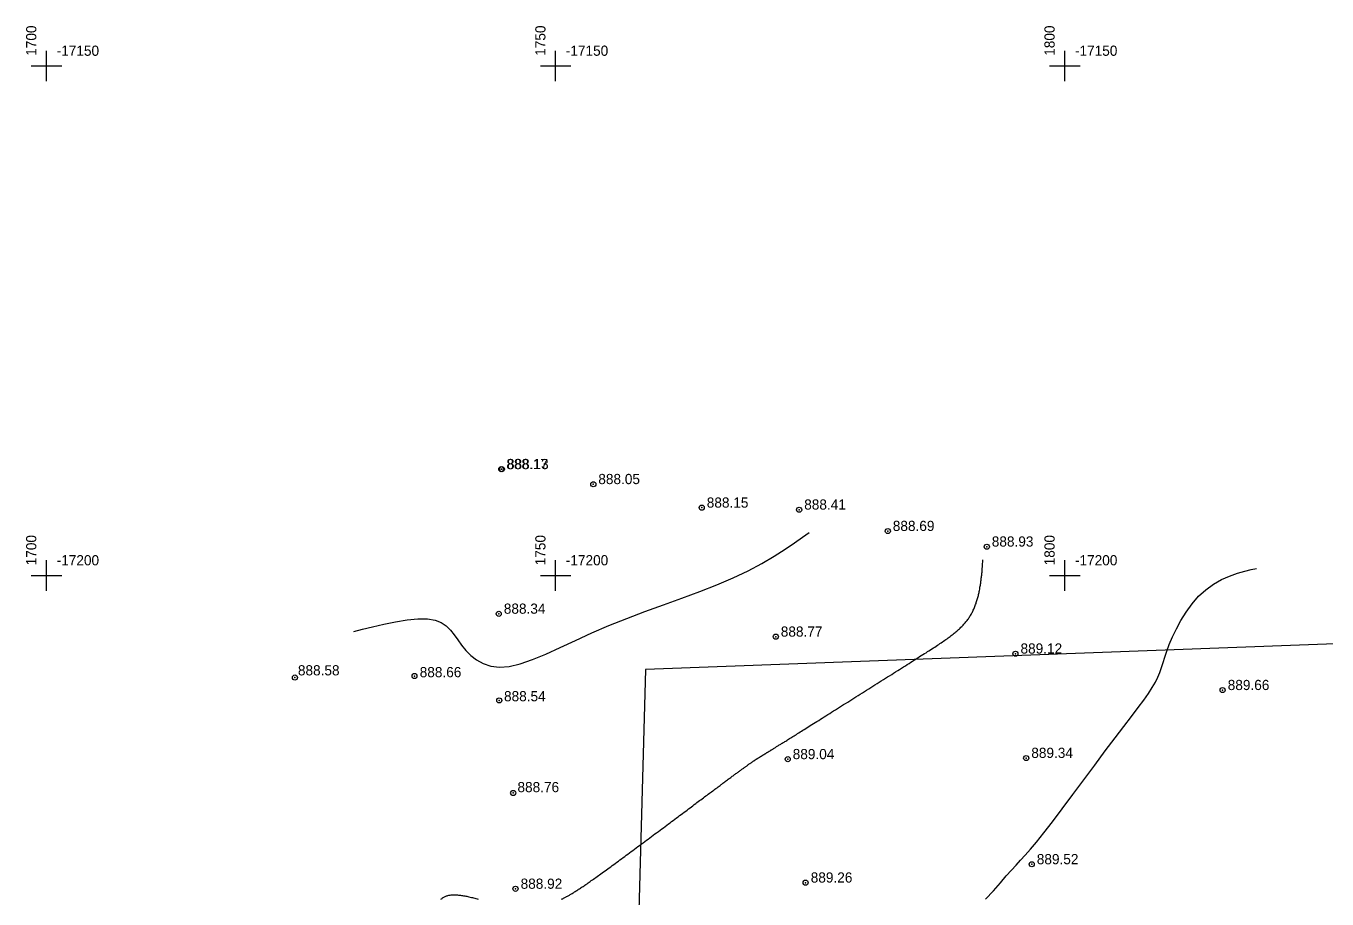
# Model space of a CAD drawing. Header units: millimetres. Extents: x -1114 to 5336, y -18321 to -16715.
# Drawn here: x 5124.2 to 5252, y -16801 to -16715.3 of the extents above; entities that cross this region are included whole.
import ezdxf

# ---------------------------------------------------------------- set-up
doc = ezdxf.new("R2010")
doc.units = ezdxf.units.MM
doc.header["$PDMODE"] = 32
doc.header["$PDSIZE"] = 0.5
doc.linetypes.add('CONTI', pattern=[0])
for name, color, linetype in [('12000000', 7, 'Continuous'), ('GORIZDEFAULT', 32, 'CONTI'), ('NAD_MDEFAULT', 7, 'CONTI'), ('PI_DTDEFAULT', 3, 'CONTI'), ('PI_OTDEFAULT', 172, 'CONTI'), ('PI_TTDEFAULT', 5, 'CONTI'), ('SETKR', 7, 'CONTI')]:
    doc.layers.add(name, color=color, linetype=linetype)
doc.styles.add('1 Цифры отметки', font='', dxfattribs={"height": 1})
doc.styles.get('1 Цифры отметки').set_extended_font_data('Kyrghyz Letterica')

# ---------------------------------------------------------------- blocks, each defined once
blk = doc.blocks.new('BL_333')
at = {"color": 0}
for p, q in [((0, -1.5), (0, 1.5)), ((-1.5, 0), (1.5, 0))]:
    blk.add_line(p, q, dxfattribs=at)

msp = doc.modelspace()

# ---------------------------------------------------------------- linework, layer by layer
at = {"layer": '12000000', "color": 1, "extrusion": (0.000488095, 0.016236, 0.999868), "elevation": 620.6}
msp.add_lwpolyline([(-5688.23, 17191.78), (-5710.98, 17182.73), (-5723.76, 17177.64), (-5756.45, 17161.34), (-5789.14, 17145.04), (-5787.9, 16620.53), (-5686.9, 16627.33), (-5687.49, 16877.15), (-5688.23, 17191.78)], dxfattribs=at)
at = {"layer": 'GORIZDEFAULT', "color": 32}
for points in [[(5156.4, -16774.73, 888.5), (5157.25, -16774.51, 888.5), (5158.25, -16774.26, 888.5), (5159.36, -16774, 888.5), (5160.51, -16773.77, 888.5), (5161.64, -16773.59, 888.5), (5162.7, -16773.49, 888.5), (5163.64, -16773.49, 888.5), (5164.4, -16773.61, 888.5), (5165, -16773.85, 888.5), (5165.49, -16774.17, 888.5), (5165.9, -16774.58, 888.5), (5166.26, -16775.04, 888.5), (5166.61, -16775.54, 888.5), (5166.98, -16776.06, 888.5), (5167.4, -16776.58, 888.5), (5167.89, -16777.07, 888.5), (5168.46, -16777.51, 888.5), (5169.11, -16777.87, 888.5), (5169.86, -16778.11, 888.5), (5170.71, -16778.21, 888.5), (5171.68, -16778.15, 888.5), (5172.76, -16777.9, 888.5), (5173.96, -16777.48, 888.5), (5175.27, -16776.94, 888.5), (5176.68, -16776.3, 888.5), (5178.19, -16775.6, 888.5), (5179.78, -16774.86, 888.5), (5181.46, -16774.13, 888.5), (5183.21, -16773.44, 888.5), (5185, -16772.76, 888.5), (5186.81, -16772.11, 888.5), (5188.62, -16771.46, 888.5), (5190.38, -16770.81, 888.5), (5192.07, -16770.15, 888.5), (5193.67, -16769.47, 888.5), (5195.14, -16768.76, 888.5), (5196.49, -16768.04, 888.5), (5197.7, -16767.33, 888.5), (5198.77, -16766.64, 888.5), (5199.7, -16766.02, 888.5), (5200.48, -16765.46, 888.5), (5201.11, -16765, 888.5)], [(5156.4, -16774.73, 888.5), (5157.25, -16774.51, 888.5), (5158.25, -16774.26, 888.5), (5159.36, -16774, 888.5), (5160.51, -16773.77, 888.5), (5161.64, -16773.59, 888.5), (5162.7, -16773.49, 888.5), (5163.64, -16773.49, 888.5), (5164.4, -16773.61, 888.5), (5165, -16773.85, 888.5), (5165.49, -16774.17, 888.5), (5165.9, -16774.58, 888.5), (5166.26, -16775.04, 888.5), (5166.61, -16775.54, 888.5), (5166.98, -16776.06, 888.5), (5167.4, -16776.58, 888.5), (5167.89, -16777.07, 888.5), (5168.46, -16777.51, 888.5), (5169.11, -16777.87, 888.5), (5169.86, -16778.11, 888.5), (5170.71, -16778.21, 888.5), (5171.68, -16778.15, 888.5), (5172.76, -16777.9, 888.5), (5173.96, -16777.48, 888.5), (5175.27, -16776.94, 888.5), (5176.68, -16776.3, 888.5), (5178.19, -16775.6, 888.5), (5179.78, -16774.86, 888.5), (5181.46, -16774.13, 888.5), (5183.21, -16773.44, 888.5), (5185, -16772.76, 888.5), (5186.81, -16772.11, 888.5), (5188.62, -16771.46, 888.5), (5190.38, -16770.81, 888.5), (5192.07, -16770.15, 888.5), (5193.67, -16769.47, 888.5), (5195.14, -16768.76, 888.5), (5196.49, -16768.04, 888.5), (5197.7, -16767.33, 888.5), (5198.77, -16766.64, 888.5), (5199.7, -16766.02, 888.5), (5200.48, -16765.46, 888.5), (5201.11, -16765, 888.5)], [(5176.81, -16801, 889), (5176.88, -16800.97, 889), (5176.94, -16800.94, 889), (5177, -16800.9, 889), (5177.06, -16800.87, 889), (5177.12, -16800.84, 889), (5177.19, -16800.8, 889), (5177.25, -16800.77, 889), (5177.31, -16800.73, 889), (5177.38, -16800.7, 889), (5177.45, -16800.66, 889), (5177.51, -16800.62, 889), (5177.58, -16800.58, 889), (5177.65, -16800.54, 889), (5177.72, -16800.5, 889), (5177.79, -16800.46, 889), (5177.86, -16800.42, 889), (5177.94, -16800.37, 889), (5178.01, -16800.33, 889), (5178.09, -16800.28, 889), (5178.16, -16800.23, 889), (5178.24, -16800.18, 889), (5178.32, -16800.13, 889), (5178.4, -16800.08, 889), (5178.49, -16800.02, 889), (5178.57, -16799.97, 889), (5178.66, -16799.91, 889), (5178.74, -16799.85, 889), (5178.83, -16799.79, 889), (5178.92, -16799.73, 889), (5179.02, -16799.67, 889), (5179.11, -16799.6, 889), (5179.21, -16799.54, 889), (5179.31, -16799.47, 889), (5179.41, -16799.4, 889), (5179.52, -16799.32, 889), (5179.62, -16799.25, 889), (5179.73, -16799.17, 889), (5179.84, -16799.1, 889), (5179.95, -16799.02, 889), (5180.07, -16798.94, 889), (5180.19, -16798.85, 889), (5180.31, -16798.77, 889), (5180.43, -16798.68, 889), (5180.55, -16798.59, 889), (5180.68, -16798.5, 889), (5180.81, -16798.4, 889), (5180.94, -16798.31, 889), (5181.08, -16798.21, 889), (5181.22, -16798.11, 889), (5181.36, -16798.01, 889), (5181.5, -16797.91, 889), (5181.64, -16797.8, 889), (5181.79, -16797.69, 889), (5181.93, -16797.59, 889), (5182.08, -16797.48, 889), (5182.23, -16797.37, 889), (5182.39, -16797.26, 889), (5182.54, -16797.14, 889), (5182.7, -16797.03, 889), (5182.85, -16796.91, 889), (5183.01, -16796.8, 889), (5183.17, -16796.68, 889), (5183.33, -16796.56, 889), (5183.49, -16796.44, 889), (5183.65, -16796.32, 889), (5183.82, -16796.2, 889), (5183.98, -16796.08, 889), (5184.15, -16795.95, 889), (5184.31, -16795.83, 889), (5184.48, -16795.71, 889), (5184.64, -16795.59, 889), (5184.81, -16795.46, 889), (5184.98, -16795.34, 889), (5185.15, -16795.21, 889), (5185.31, -16795.09, 889), (5185.48, -16794.97, 889), (5185.65, -16794.84, 889), (5185.82, -16794.72, 889), (5185.98, -16794.59, 889), (5186.15, -16794.47, 889), (5186.32, -16794.34, 889), (5186.48, -16794.22, 889), (5186.65, -16794.1, 889), (5186.81, -16793.98, 889), (5186.98, -16793.85, 889), (5187.14, -16793.73, 889), (5187.3, -16793.61, 889), (5187.46, -16793.49, 889), (5187.62, -16793.38, 889), (5187.78, -16793.26, 889), (5187.94, -16793.14, 889), (5188.09, -16793.02, 889), (5188.25, -16792.91, 889), (5188.4, -16792.79, 889), (5188.55, -16792.68, 889), (5188.7, -16792.57, 889), (5188.85, -16792.46, 889), (5189, -16792.35, 889), (5189.14, -16792.24, 889), (5189.29, -16792.13, 889), (5189.43, -16792.02, 889), (5189.57, -16791.92, 889), (5189.71, -16791.82, 889), (5189.84, -16791.71, 889), (5189.98, -16791.61, 889), (5190.11, -16791.51, 889), (5190.24, -16791.42, 889), (5190.37, -16791.32, 889), (5190.5, -16791.23, 889), (5190.62, -16791.13, 889), (5190.74, -16791.04, 889), (5190.86, -16790.95, 889), (5190.98, -16790.86, 889), (5191.1, -16790.77, 889), (5191.21, -16790.69, 889), (5191.33, -16790.6, 889), (5191.44, -16790.52, 889), (5191.55, -16790.44, 889), (5191.66, -16790.36, 889), (5191.77, -16790.28, 889), (5191.87, -16790.2, 889), (5191.97, -16790.12, 889), (5192.08, -16790.05, 889), (5192.18, -16789.97, 889), (5192.28, -16789.9, 889), (5192.37, -16789.83, 889), (5192.47, -16789.75, 889), (5192.56, -16789.69, 889), (5192.66, -16789.62, 889), (5192.75, -16789.55, 889), (5192.84, -16789.48, 889), (5192.92, -16789.42, 889), (5193.01, -16789.35, 889), (5193.1, -16789.29, 889), (5193.18, -16789.22, 889), (5193.26, -16789.16, 889), (5193.34, -16789.1, 889), (5193.42, -16789.04, 889), (5193.5, -16788.99, 889), (5193.58, -16788.93, 889), (5193.65, -16788.87, 889), (5193.73, -16788.82, 889), (5193.8, -16788.76, 889), (5193.87, -16788.71, 889), (5193.94, -16788.66, 889), (5194.01, -16788.61, 889), (5194.08, -16788.56, 889), (5194.15, -16788.51, 889), (5194.21, -16788.47, 889), (5194.28, -16788.42, 889), (5194.34, -16788.37, 889), (5194.4, -16788.33, 889), (5194.46, -16788.29, 889), (5194.52, -16788.24, 889), (5194.58, -16788.2, 889), (5194.64, -16788.16, 889), (5194.7, -16788.12, 889), (5194.75, -16788.08, 889), (5194.81, -16788.04, 889), (5194.86, -16788, 889), (5194.91, -16787.96, 889), (5194.96, -16787.93, 889), (5195.01, -16787.89, 889), (5195.06, -16787.86, 889), (5195.11, -16787.82, 889), (5195.16, -16787.79, 889), (5195.21, -16787.75, 889), (5195.25, -16787.72, 889), (5195.3, -16787.69, 889), (5195.34, -16787.66, 889), (5195.38, -16787.63, 889), (5195.43, -16787.6, 889), (5195.47, -16787.57, 889), (5195.51, -16787.54, 889), (5195.55, -16787.51, 889), (5195.59, -16787.49, 889), (5195.63, -16787.46, 889), (5195.67, -16787.43, 889), (5195.71, -16787.41, 889), (5195.75, -16787.38, 889), (5195.78, -16787.36, 889), (5195.82, -16787.33, 889), (5195.86, -16787.31, 889), (5195.89, -16787.28, 889), (5195.93, -16787.26, 889), (5195.96, -16787.24, 889), (5196, -16787.22, 889), (5196.03, -16787.19, 889), (5196.07, -16787.17, 889), (5196.1, -16787.15, 889), (5196.14, -16787.13, 889), (5196.17, -16787.11, 889), (5196.2, -16787.09, 889), (5196.24, -16787.06, 889), (5196.27, -16787.04, 889), (5196.3, -16787.02, 889), (5196.34, -16787, 889), (5196.37, -16786.98, 889), (5196.4, -16786.96, 889), (5196.44, -16786.94, 889), (5196.47, -16786.92, 889), (5196.5, -16786.9, 889), (5196.53, -16786.88, 889), (5196.57, -16786.86, 889), (5196.6, -16786.84, 889), (5196.63, -16786.82, 889), (5196.66, -16786.8, 889), (5196.7, -16786.78, 889), (5196.73, -16786.76, 889), (5196.76, -16786.74, 889), (5196.8, -16786.72, 889), (5196.83, -16786.7, 889), (5196.86, -16786.68, 889), (5196.9, -16786.66, 889), (5196.93, -16786.64, 889), (5196.97, -16786.61, 889), (5197.01, -16786.59, 889), (5197.04, -16786.57, 889), (5197.08, -16786.55, 889), (5197.12, -16786.52, 889), (5197.16, -16786.5, 889), (5197.2, -16786.48, 889), (5197.24, -16786.45, 889), (5197.28, -16786.42, 889), (5197.32, -16786.4, 889), (5197.36, -16786.37, 889), (5197.41, -16786.34, 889), (5197.45, -16786.32, 889), (5197.5, -16786.29, 889), (5197.55, -16786.26, 889), (5197.6, -16786.22, 889), (5197.65, -16786.19, 889), (5197.7, -16786.16, 889), (5197.76, -16786.13, 889), (5197.81, -16786.09, 889), (5197.87, -16786.05, 889), (5197.93, -16786.02, 889), (5197.99, -16785.98, 889), (5198.06, -16785.94, 889), (5198.13, -16785.9, 889), (5198.19, -16785.86, 889), (5198.27, -16785.81, 889), (5198.34, -16785.77, 889), (5198.41, -16785.72, 889), (5198.49, -16785.67, 889), (5198.57, -16785.62, 889), (5198.66, -16785.57, 889), (5198.74, -16785.52, 889), (5198.83, -16785.47, 889), (5198.92, -16785.41, 889), (5199.01, -16785.35, 889), (5199.11, -16785.29, 889), (5199.21, -16785.23, 889), (5199.31, -16785.17, 889), (5199.42, -16785.1, 889), (5199.53, -16785.03, 889), (5199.64, -16784.96, 889), (5199.75, -16784.89, 889), (5199.87, -16784.82, 889), (5199.99, -16784.74, 889), (5200.12, -16784.66, 889), (5200.25, -16784.58, 889), (5200.38, -16784.5, 889), (5200.51, -16784.42, 889), (5200.65, -16784.33, 889), (5200.8, -16784.24, 889), (5200.94, -16784.15, 889), (5201.09, -16784.05, 889), (5201.24, -16783.96, 889), (5201.4, -16783.86, 889), (5201.56, -16783.76, 889), (5201.73, -16783.65, 889), (5201.89, -16783.55, 889), (5202.06, -16783.44, 889), (5202.23, -16783.33, 889), (5202.41, -16783.22, 889), (5202.59, -16783.11, 889), (5202.77, -16782.99, 889), (5202.95, -16782.88, 889), (5203.14, -16782.76, 889), (5203.33, -16782.64, 889), (5203.52, -16782.52, 889), (5203.71, -16782.4, 889), (5203.91, -16782.28, 889), (5204.1, -16782.15, 889), (5204.3, -16782.03, 889), (5204.5, -16781.9, 889), (5204.7, -16781.78, 889), (5204.91, -16781.65, 889), (5205.11, -16781.52, 889), (5205.31, -16781.39, 889), (5205.52, -16781.26, 889), (5205.72, -16781.13, 889), (5205.93, -16781, 889), (5206.14, -16780.87, 889), (5206.35, -16780.74, 889), (5206.56, -16780.61, 889), (5206.76, -16780.48, 889), (5206.97, -16780.35, 889), (5207.18, -16780.21, 889), (5207.39, -16780.08, 889), (5207.59, -16779.95, 889), (5207.8, -16779.82, 889), (5208.01, -16779.69, 889), (5208.21, -16779.56, 889), (5208.42, -16779.44, 889), (5208.62, -16779.31, 889), (5208.82, -16779.18, 889), (5209.03, -16779.06, 889), (5209.23, -16778.93, 889), (5209.42, -16778.8, 889), (5209.62, -16778.68, 889), (5209.82, -16778.56, 889), (5210.01, -16778.44, 889), (5210.2, -16778.32, 889), (5210.39, -16778.2, 889), (5210.57, -16778.08, 889), (5210.76, -16777.96, 889), (5210.94, -16777.85, 889), (5211.11, -16777.73, 889), (5211.29, -16777.62, 889), (5211.46, -16777.51, 889), (5211.63, -16777.4, 889), (5211.8, -16777.3, 889), (5211.97, -16777.19, 889), (5212.13, -16777.09, 889), (5212.29, -16776.99, 889), (5212.44, -16776.89, 889), (5212.6, -16776.8, 889), (5212.75, -16776.7, 889), (5212.89, -16776.61, 889), (5213.04, -16776.51, 889), (5213.18, -16776.42, 889), (5213.32, -16776.33, 889), (5213.46, -16776.25, 889), (5213.59, -16776.16, 889), (5213.72, -16776.07, 889), (5213.85, -16775.99, 889), (5213.97, -16775.91, 889), (5214.1, -16775.82, 889), (5214.22, -16775.74, 889), (5214.33, -16775.66, 889), (5214.45, -16775.58, 889), (5214.56, -16775.51, 889), (5214.67, -16775.43, 889), (5214.77, -16775.35, 889), (5214.88, -16775.28, 889), (5214.98, -16775.2, 889), (5215.08, -16775.12, 889), (5215.18, -16775.05, 889), (5215.27, -16774.97, 889), (5215.37, -16774.9, 889), (5215.46, -16774.82, 889), (5215.54, -16774.75, 889), (5215.63, -16774.68, 889), (5215.72, -16774.6, 889), (5215.8, -16774.53, 889), (5215.88, -16774.46, 889), (5215.96, -16774.38, 889), (5216.03, -16774.31, 889), (5216.11, -16774.23, 889), (5216.18, -16774.16, 889), (5216.25, -16774.09, 889), (5216.32, -16774.01, 889), (5216.39, -16773.94, 889), (5216.45, -16773.86, 889), (5216.52, -16773.79, 889), (5216.58, -16773.71, 889), (5216.64, -16773.63, 889), (5216.7, -16773.55, 889), (5216.76, -16773.47, 889), (5216.81, -16773.39, 889), (5216.87, -16773.31, 889), (5216.92, -16773.23, 889), (5216.97, -16773.15, 889), (5217.02, -16773.07, 889), (5217.07, -16772.98, 889), (5217.11, -16772.9, 889), (5217.16, -16772.81, 889), (5217.2, -16772.72, 889), (5217.24, -16772.63, 889), (5217.29, -16772.54, 889), (5217.32, -16772.45, 889), (5217.36, -16772.36, 889), (5217.4, -16772.26, 889), (5217.44, -16772.17, 889), (5217.47, -16772.07, 889), (5217.51, -16771.98, 889), (5217.54, -16771.88, 889), (5217.57, -16771.78, 889), (5217.6, -16771.69, 889), (5217.63, -16771.59, 889), (5217.66, -16771.49, 889), (5217.69, -16771.39, 889), (5217.71, -16771.29, 889), (5217.74, -16771.19, 889), (5217.76, -16771.09, 889), (5217.78, -16770.99, 889), (5217.81, -16770.89, 889), (5217.83, -16770.79, 889), (5217.85, -16770.69, 889), (5217.87, -16770.58, 889), (5217.88, -16770.48, 889), (5217.9, -16770.38, 889), (5217.92, -16770.28, 889), (5217.94, -16770.18, 889), (5217.95, -16770.08, 889), (5217.97, -16769.98, 889), (5217.98, -16769.89, 889), (5217.99, -16769.79, 889), (5218.01, -16769.69, 889), (5218.02, -16769.59, 889), (5218.03, -16769.5, 889), (5218.05, -16769.4, 889), (5218.06, -16769.3, 889), (5218.07, -16769.2, 889), (5218.08, -16769.1, 889), (5218.09, -16769, 889), (5218.1, -16768.89, 889), (5218.11, -16768.77, 889), (5218.12, -16768.65, 889), (5218.13, -16768.53, 889), (5218.14, -16768.39, 889), (5218.15, -16768.24, 889), (5218.16, -16768.07, 889), (5218.17, -16767.89, 889), (5218.18, -16767.68, 889)], [(5218.44, -16801, 889.5), (5219.22, -16800.16, 889.5), (5219.9, -16799.38, 889.5), (5220.48, -16798.71, 889.5), (5220.98, -16798.14, 889.5), (5221.44, -16797.64, 889.5), (5221.88, -16797.17, 889.5), (5222.34, -16796.67, 889.5), (5222.85, -16796.09, 889.5), (5223.44, -16795.38, 889.5), (5224.16, -16794.49, 889.5), (5225.01, -16793.39, 889.5), (5225.97, -16792.12, 889.5), (5227.02, -16790.73, 889.5), (5228.1, -16789.29, 889.5), (5229.17, -16787.84, 889.5), (5230.21, -16786.44, 889.5), (5231.18, -16785.16, 889.5), (5232.03, -16784.03, 889.5), (5232.78, -16783.05, 889.5), (5233.43, -16782.19, 889.5), (5233.98, -16781.45, 889.5), (5234.44, -16780.8, 889.5), (5234.82, -16780.22, 889.5), (5235.13, -16779.69, 889.5), (5235.37, -16779.2, 889.5), (5235.56, -16778.73, 889.5), (5235.72, -16778.26, 889.5), (5235.88, -16777.76, 889.5), (5236.04, -16777.23, 889.5), (5236.24, -16776.65, 889.5), (5236.49, -16776, 889.5), (5236.8, -16775.26, 889.5), (5237.19, -16774.46, 889.5), (5237.64, -16773.64, 889.5), (5238.15, -16772.81, 889.5), (5238.73, -16772.01, 889.5), (5239.37, -16771.27, 889.5), (5240.08, -16770.62, 889.5), (5240.83, -16770.07, 889.5), (5241.62, -16769.63, 889.5), (5242.42, -16769.28, 889.5), (5243.19, -16769.01, 889.5), (5243.9, -16768.8, 889.5), (5244.54, -16768.65, 889.5), (5245.07, -16768.54, 889.5)], [(5164.96, -16801, 889), (5165.02, -16800.95, 889), (5165.07, -16800.91, 889), (5165.13, -16800.87, 889), (5165.19, -16800.83, 889), (5165.25, -16800.79, 889), (5165.31, -16800.76, 889), (5165.37, -16800.73, 889), (5165.44, -16800.7, 889), (5165.51, -16800.67, 889), (5165.58, -16800.65, 889), (5165.65, -16800.63, 889), (5165.73, -16800.61, 889), (5165.8, -16800.6, 889), (5165.88, -16800.58, 889), (5165.97, -16800.57, 889), (5166.05, -16800.57, 889), (5166.14, -16800.56, 889), (5166.22, -16800.56, 889), (5166.31, -16800.56, 889), (5166.4, -16800.56, 889), (5166.5, -16800.57, 889), (5166.59, -16800.57, 889), (5166.69, -16800.58, 889), (5166.79, -16800.59, 889), (5166.89, -16800.6, 889), (5166.99, -16800.62, 889), (5167.09, -16800.63, 889), (5167.19, -16800.65, 889), (5167.3, -16800.67, 889), (5167.4, -16800.69, 889), (5167.51, -16800.71, 889), (5167.62, -16800.74, 889), (5167.72, -16800.76, 889), (5167.83, -16800.79, 889), (5167.95, -16800.81, 889), (5168.06, -16800.84, 889), (5168.17, -16800.87, 889), (5168.28, -16800.9, 889), (5168.4, -16800.93, 889), (5168.51, -16800.96, 889), (5168.63, -16800.99, 889)]]:
    msp.add_polyline3d(points, dxfattribs=at)
at = {"layer": 'PI_DTDEFAULT', "color": 18, "true_color": 0x000000}
for p in [(5197.85, -16775.23, 888.77), (5241.73, -16780.47, 889.66), (5199.02, -16787.25, 889.04), (5200.78, -16799.37, 889.26)]:
    msp.add_point(p, dxfattribs=at)
at = {"layer": 'PI_TTDEFAULT', "color": 18, "true_color": 0x000000}
for p in [(5170.89, -16758.79, 888.17), (5170.95, -16758.79, 888.13), (5179.93, -16760.27, 888.05), (5190.58, -16762.57, 888.15), (5200.14, -16762.77, 888.41), (5208.85, -16764.87, 888.69), (5218.57, -16766.4, 888.93), (5170.64, -16772.99, 888.34), (5221.38, -16776.9, 889.12), (5150.63, -16779.24, 888.58), (5162.37, -16779.09, 888.66), (5170.69, -16781.48, 888.54), (5222.44, -16787.14, 889.34), (5172.06, -16790.57, 888.76), (5222.98, -16797.56, 889.52), (5172.29, -16799.97, 888.92)]:
    msp.add_point(p, dxfattribs=at)

# ---------------------------------------------------------------- block references
at = {"layer": 'SETKR', "color": 18, "true_color": 0x000000}
for p in [(5126.23, -16719.23), (5176.23, -16719.23), (5226.23, -16719.23), (5126.23, -16769.23), (5176.23, -16769.23), (5226.23, -16769.23)]:
    msp.add_blockref('BL_333', p, dxfattribs=at)

# ---------------------------------------------------------------- texts
at = {"layer": 'NAD_MDEFAULT', "color": 7, "style": '1 Цифры отметки'}
for s, p in [('1700', (5125.23, -16718.23)), ('1750', (5175.23, -16718.23)), ('1750', (5175.23, -16718.23)), ('1800', (5225.23, -16718.23)), ('1700', (5125.23, -16768.23)), ('1750', (5175.23, -16768.23)), ('1800', (5225.23, -16768.23))]:
    msp.add_text(s, height=1, rotation=90, dxfattribs=at).set_placement(p)
for s, p in [('-17150', (5127.23, -16718.23)), ('-17150', (5177.23, -16718.23)), ('-17150', (5177.23, -16718.23)), ('-17150', (5227.23, -16718.23)), ('-17200', (5127.23, -16768.23)), ('-17200', (5177.23, -16768.23)), ('-17200', (5227.23, -16768.23))]:
    msp.add_text(s, height=1, dxfattribs=at).set_placement(p)
at = {"layer": 'PI_OTDEFAULT', "color": 18, "true_color": 0x000000, "style": '1 Цифры отметки'}
for s, p in [('888.17', (5171.39, -16758.79)), ('888.13', (5171.45, -16758.79)), ('888.05', (5180.42, -16760.26)), ('888.15', (5191.07, -16762.57)), ('888.41', (5200.64, -16762.76)), ('888.69', (5209.34, -16764.86)), ('888.93', (5219.06, -16766.39)), ('888.34', (5171.14, -16772.98)), ('888.77', (5198.34, -16775.23)), ('889.12', (5221.88, -16776.89)), ('888.58', (5150.92, -16779.03)), ('888.66', (5162.88, -16779.21)), ('889.66', (5242.23, -16780.47)), ('888.54', (5171.16, -16781.57)), ('889.34', (5222.94, -16787.13)), ('889.04', (5199.51, -16787.25)), ('888.76', (5172.48, -16790.49)), ('889.52', (5223.48, -16797.56)), ('888.92', (5172.79, -16799.97)), ('889.26', (5201.28, -16799.36))]:
    msp.add_text(s, height=1, dxfattribs=at).set_placement(p)

doc.saveas('drawing.dxf')
